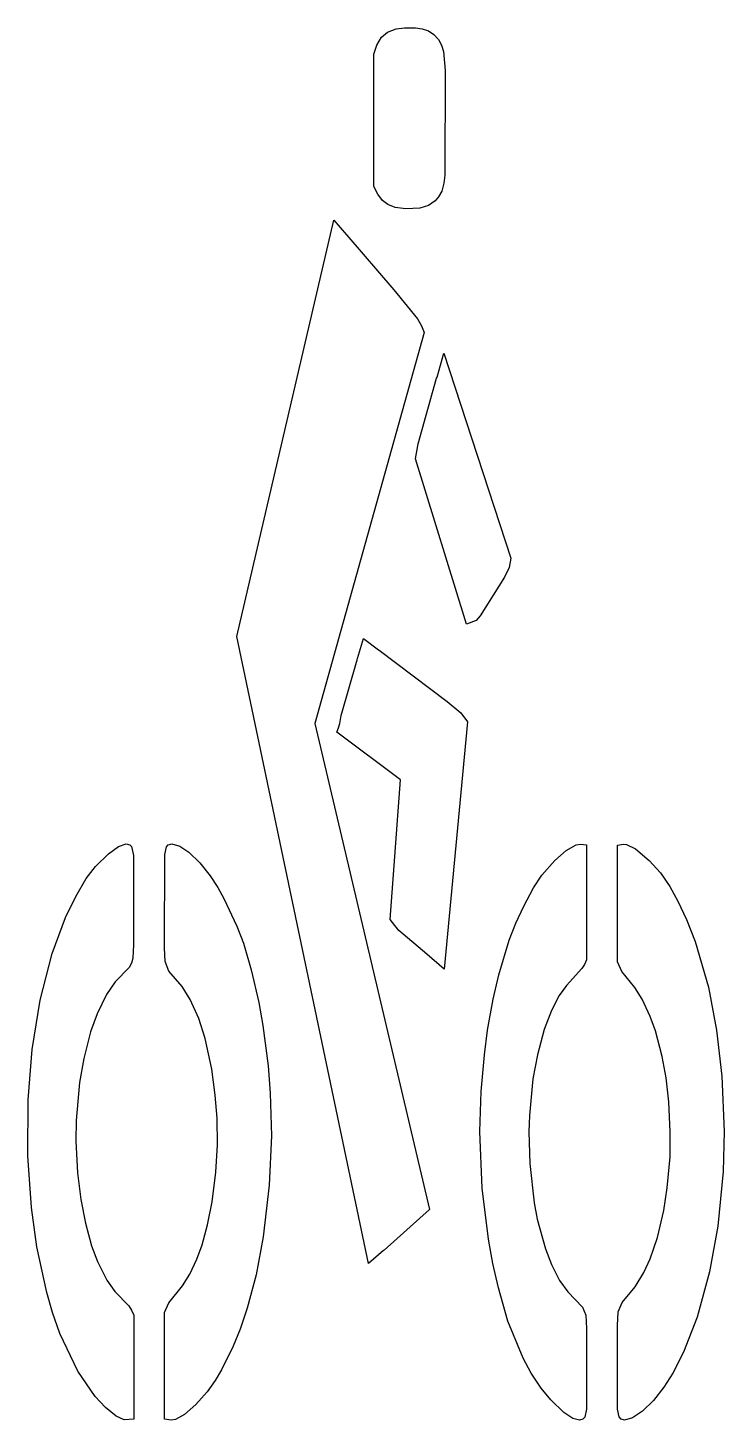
# Model space of a CAD drawing. Header units: inches. Extents: x 3 to 27, y 3 to 51.
import ezdxf

# ---------------------------------------------------------------- set-up
doc = ezdxf.new("R2010")
doc.units = ezdxf.units.IN
doc.header["$MEASUREMENT"] = 0
doc.layers.add('CUT', color=1, linetype='Continuous')

msp = doc.modelspace()

# ---------------------------------------------------------------- linework, layer by layer
at = {"layer": 'CUT'}
for points in [[(15.408, 44.911), (15.227, 45.05), (15.064, 45.27), (14.921, 45.53), (14.921, 50.087), (15.026, 50.401), (15.194, 50.674), (15.402, 50.85), (15.7, 50.966), (15.979, 51), (16.36, 50.998), (16.592, 50.968), (16.808, 50.895), (16.998, 50.77), (17.151, 50.602), (17.261, 50.401), (17.328, 50.182), (17.381, 49.526), (17.372, 45.92), (17.34, 45.64), (17.266, 45.374), (17.159, 45.173), (17.04, 45.035), (16.815, 44.881), (16.507, 44.787), (16.034, 44.763), (15.661, 44.807)], [(13.98, 43.861), (13.996, 43.847), (15.612, 41.966), (16.435, 40.968), (16.565, 40.73), (16.656, 40.502), (12.897, 27.022), (16.848, 10.263), (15.28, 8.864), (15.256, 8.848), (14.747, 8.397), (10.199, 30.022), (13.545, 44.365)], [(18.454, 30.569), (18.121, 30.443), (16.367, 36.143), (16.459, 36.663), (17.087, 38.918), (17.103, 38.957), (17.337, 39.786), (19.65, 32.719), (19.585, 32.398), (19.429, 32.064), (18.594, 30.727)], [(14.368, 29.261), (14.566, 29.945), (15.081, 29.558), (15.111, 29.542), (17.448, 27.772), (17.92, 27.381), (18.157, 27.077), (17.347, 18.547), (16.752, 19.062), (15.79, 19.885), (15.647, 20.059), (15.494, 20.263), (15.844, 25.08), (13.654, 26.715), (13.71, 26.869), (13.752, 27.018), (13.8, 27.289), (14.348, 29.21)], [(5.39, 17.01), (5.158, 16.388), (4.924, 15.467), (4.783, 14.644), (4.668, 13.329), (4.655, 12.613), (4.713, 11.531), (4.827, 10.605), (4.985, 9.789), (5.194, 9.009), (5.404, 8.473), (5.726, 7.829), (6.002, 7.44), (6.485, 6.937), (6.572, 6.789), (6.648, 6.622), (6.648, 3.036), (6.324, 3.015), (6.049, 3.14), (5.679, 3.436), (5.318, 3.82), (4.721, 4.689), (4.105, 5.991), (3.852, 6.716), (3.659, 7.406), (3.312, 8.974), (3.122, 10.33), (3, 12.118), (3, 12.118), (3.006, 14.039), (3.148, 15.777), (3.42, 17.481), (3.833, 19.087), (4.299, 20.334), (4.652, 21.056), (5.013, 21.671), (5.337, 22.086), (5.778, 22.526), (6.119, 22.775), (6.388, 22.866), (6.511, 22.838), (6.576, 22.772), (6.642, 22.461), (6.647, 19.389), (6.623, 18.922), (6.576, 18.755), (6.49, 18.608), (6.008, 18.107), (5.713, 17.68)], [(10.429, 19.442), (10.701, 18.52), (10.96, 17.403), (11.102, 16.611), (11.28, 15.22), (11.35, 14.275), (11.399, 12.803), (11.315, 11.105), (11.116, 9.325), (10.864, 8.013), (10.559, 6.861), (10.313, 6.134), (10.078, 5.555), (9.671, 4.737), (9.455, 4.364), (9.175, 3.974), (8.792, 3.544), (8.4, 3.196), (8.084, 3.026), (7.937, 3.004), (7.708, 3.031), (7.708, 6.709), (7.857, 7.04), (8.327, 7.626), (8.583, 8.03), (8.829, 8.551), (9.013, 9.045), (9.195, 9.735), (9.356, 10.531), (9.484, 11.554), (9.532, 12.497), (9.525, 13.408), (9.461, 14.204), (9.344, 15.097), (9.115, 16.159), (8.889, 16.843), (8.591, 17.498), (8.314, 17.945), (7.859, 18.482), (7.733, 18.812), (7.709, 19.282), (7.716, 22.499), (7.778, 22.768), (7.842, 22.837), (7.965, 22.87), (8.237, 22.788), (8.545, 22.576), (8.926, 22.212), (9.287, 21.764), (9.552, 21.364), (9.758, 20.984), (10.206, 20.025)], [(19.549, 6.418), (19.218, 7.564), (19.026, 8.4), (18.876, 9.239), (18.663, 10.998), (18.582, 12.947), (18.625, 14.334), (18.736, 15.6), (18.844, 16.441), (19.041, 17.517), (19.237, 18.357), (19.593, 19.547), (19.818, 20.129), (20.097, 20.722), (20.425, 21.348), (20.716, 21.787), (21.16, 22.29), (21.549, 22.64), (21.902, 22.836), (22.045, 22.857), (22.261, 22.829), (22.261, 18.868), (22.181, 18.71), (22.094, 18.57), (21.561, 17.988), (21.314, 17.637), (21.052, 17.128), (20.795, 16.464), (20.564, 15.593), (20.411, 14.769), (20.288, 13.506), (20.267, 12.936), (20.297, 11.843), (20.448, 10.491), (20.557, 9.926), (20.84, 8.908), (21.045, 8.37), (21.33, 7.817), (21.609, 7.429), (22.116, 6.892), (22.232, 6.621), (22.26, 6.157), (22.253, 3.375), (22.194, 3.104), (22.132, 3.034), (22.011, 3), (21.782, 3.062), (21.474, 3.267), (21.026, 3.698), (20.69, 4.103), (20.349, 4.625), (20.077, 5.133)], [(24.235, 8.087), (24.454, 8.566), (24.699, 9.295), (24.916, 10.227), (25.037, 11.013), (25.134, 12.08), (25.145, 12.941), (25.091, 13.978), (24.996, 14.805), (24.864, 15.542), (24.636, 16.421), (24.455, 16.915), (24.174, 17.519), (23.919, 17.921), (23.473, 18.467), (23.321, 18.8), (23.321, 22.828), (23.533, 22.859), (23.638, 22.851), (23.949, 22.7), (24.419, 22.296), (24.805, 21.871), (25.127, 21.394), (25.403, 20.897), (25.707, 20.256), (26.003, 19.5), (26.459, 17.932), (26.738, 16.45), (26.919, 14.859), (27, 12.956), (26.962, 11.567), (26.777, 9.688), (26.5, 8.117), (26.072, 6.554), (25.603, 5.345), (25.227, 4.62), (24.92, 4.133), (24.56, 3.683), (24.185, 3.314), (23.837, 3.077), (23.567, 3), (23.447, 3.037), (23.386, 3.109), (23.329, 3.381), (23.322, 6.261), (23.349, 6.73), (23.481, 7.058), (23.931, 7.599)]]:
    msp.add_lwpolyline(points, close=True, dxfattribs=at)

doc.saveas('drawing.dxf')
